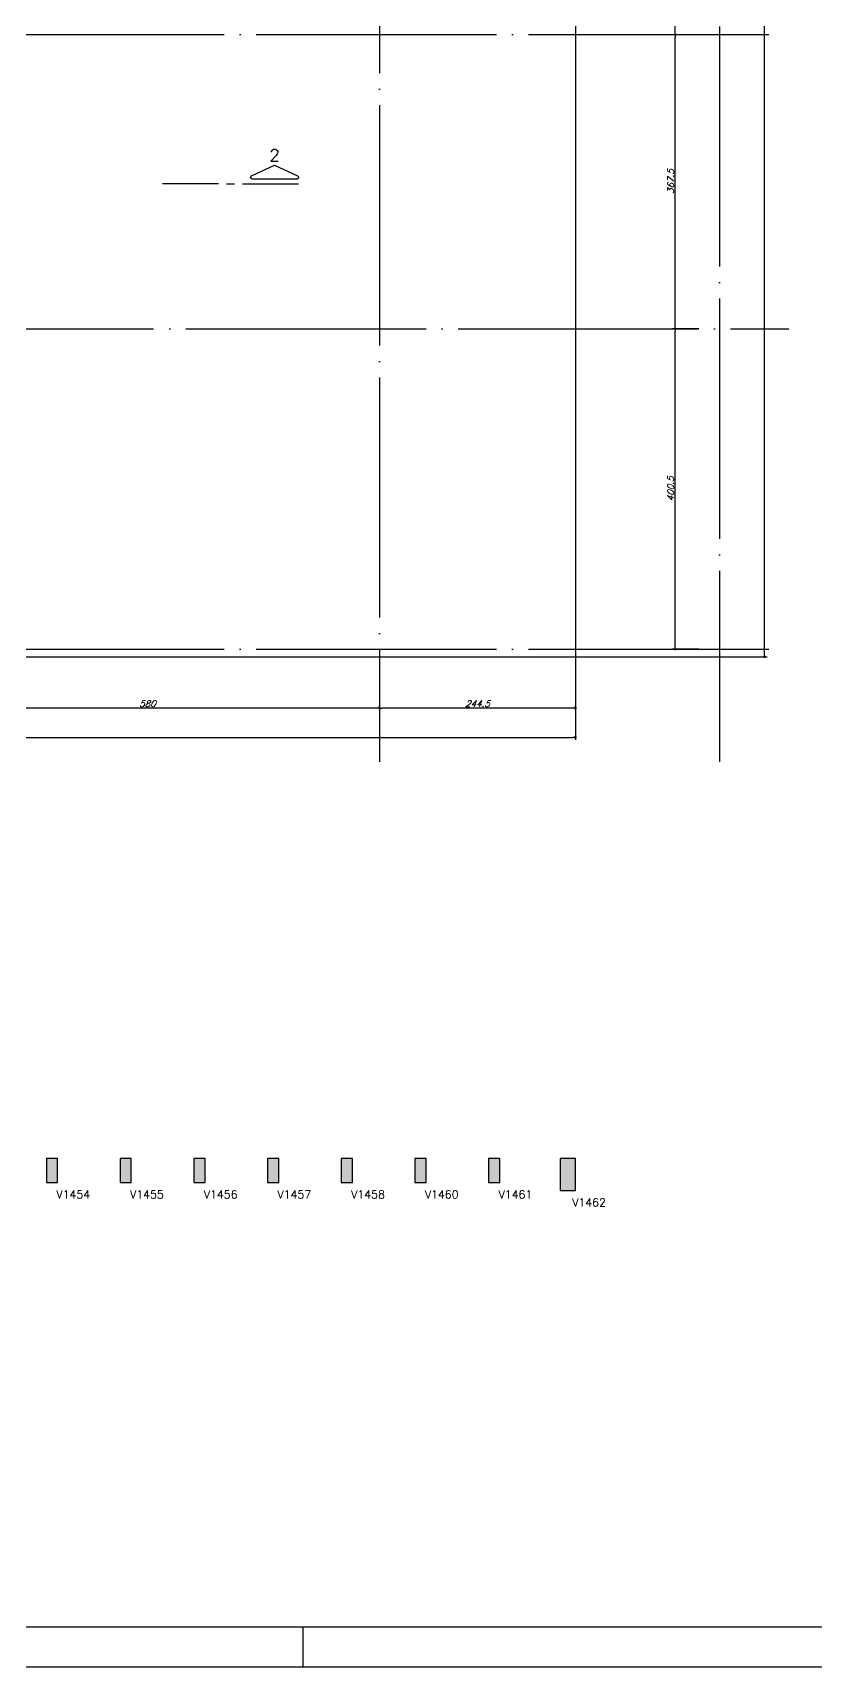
# Model space of a CAD drawing. Header units: millimetres. Extents: x -2290 to 5505, y -2157 to 2343.
# Drawn here: x 2392 to 3369, y -2157 to -115 of the extents above; entities that cross this region are included whole.
import ezdxf
from ezdxf.enums import TextEntityAlignment as Align

# ---------------------------------------------------------------- set-up
doc = ezdxf.new("R2010")
doc.units = ezdxf.units.MM
doc.header["$LTSCALE"] = 50
doc.linetypes.add('EIXO', pattern=[6.8, 6, -0.4, 0, -0.4])
for name, color, linetype in [('F-CORTE', 4, 'Continuous'), ('F-CORTE-INDICAÇÃO', 4, 'Continuous'), ('F-COTAS', 106, 'Continuous'), ('F-EIXO', 12, 'EIXO'), ('F-MARGEM', 1, 'Continuous'), ('F-SOLIDO-CORTE', 71, 'Continuous'), ('F-TEXTO', 6, 'Continuous'), ('F-TEXTO-YELLOW', 2, 'Continuous')]:
    doc.layers.add(name, color=color, linetype=linetype)
doc.styles.add('CP-TEXT-INCL', font='simplex.shx', dxfattribs={"oblique": 20})
doc.styles.add('MCP', font='simplex.shx')
doc.styles.add('ROMANS', font='simplex.shx')
doc.dimstyles.new('CP-COTAS-50', dxfattribs={"dimscale": 0.64, "dimtxt": 12.5, "dimasz": 5, "dimexe": 5, "dimexo": 5, "dimgap": 2.5, "dimtad": 1, "dimdec": 1, "dimdsep": 46, "dimtxsty": 'CP-TEXT-INCL', "dimblk1": 'DOT', "dimblk2": 'DOT', "dimsah": 1, "dimcen": 9, "dimclrd": 256, "dimclre": 256, "dimclrt": 256, "dimadec": 0, "dimazin": 0, "dimtfac": 1, "dimtdec": 1, "dimtmove": 2, "dimatfit": 3, "dimldrblk": 'DOT', "dimfxl": 0, "dimtolj": 1, "dimarcsym": 0})

# ---------------------------------------------------------------- blocks, each defined once
blk = doc.blocks.new('*U68')
at = {"layer": 'F-CORTE-INDICAÇÃO'}
for p, q in [((70, 0), (0, 0)), ((80, 0), (90, 0)), ((100, 0), (170, 0))]:
    blk.add_line(p, q, dxfattribs=at)
blk.add_lwpolyline([(112, 6, -0.802585), (111.2, 9.8), (140, 23.3), (168.8, 9.8, -0.802585), (168, 6)], format="xyb", close=True, dxfattribs=at)
at = {"layer": 'F-CORTE-INDICAÇÃO', "style": 'ROMANS'}
blk.add_attdef('CORTE', text='', height=15, dxfattribs=at).set_placement((140, 35.8), align=Align.MIDDLE_CENTER)
at = {"layer": 'F-CORTE-INDICAÇÃO', "color": 2, "style": 'ROMANS'}
blk.add_attdef('FOLHA', text='', height=12, dxfattribs=at).set_placement((140, -10), align=Align.MIDDLE_CENTER)
blk = doc.blocks.new('*U47')
at = {"layer": 'F-EIXO'}
blk.add_line((0, 0), (0, -2959.6), dxfattribs=at)
at = {"layer": 'F-TEXTO', "style": 'ROMANS'}
blk.add_attdef('EIXO', text='', height=17.5, rotation=360, dxfattribs=at).set_placement((0, 28.2), align=Align.MIDDLE_CENTER)
blk = doc.blocks.new('*U52')
at = {"layer": 'F-EIXO'}
blk.add_line((0, 0), (0, -2861.1), dxfattribs=at)
at = {"layer": 'F-TEXTO', "style": 'ROMANS'}
blk.add_attdef('EIXO', text='', height=17.5, rotation=360, dxfattribs=at).set_placement((0, 28.2), align=Align.MIDDLE_CENTER)
blk = doc.blocks.new('*U49')
at = {"layer": 'F-EIXO'}
blk.add_line((0, 0), (5174.4, 0), dxfattribs=at)
at = {"layer": 'F-TEXTO', "style": 'ROMANS'}
blk.add_attdef('EIXO', text='', height=17.5, dxfattribs=at).set_placement((-28.2, 0), align=Align.MIDDLE_CENTER)
blk = doc.blocks.new('*U39')
at = {"layer": 'F-EIXO'}
blk.add_line((0, 0), (5086.4, 0), dxfattribs=at)
at = {"layer": 'F-TEXTO', "style": 'ROMANS'}
blk.add_attdef('EIXO', text='', height=17.5, dxfattribs=at).set_placement((-28.2, 0), align=Align.MIDDLE_CENTER)
blk = doc.blocks.new('*U23')
at = {"layer": 'F-EIXO'}
blk.add_line((0, 0), (5086.4, 0), dxfattribs=at)
at = {"layer": 'F-TEXTO', "style": 'ROMANS'}
blk.add_attdef('EIXO', text='', height=17.5, dxfattribs=at).set_placement((-28.2, 0), align=Align.MIDDLE_CENTER)
blk = doc.blocks.new('A0-2L_900')
at = {"layer": 'F-MARGEM', "color": 2}
blk.add_line((100.4, 1), (100.4, 0), dxfattribs=at)
blk.add_lwpolyline([(155.9, 0), (0, 0), (0, 90), (155.9, 90)], close=True, dxfattribs=at)
at = {"layer": 'F-MARGEM', "color": 7}
blk.add_lwpolyline([(2.5, 89), (154.9, 89), (154.9, 1), (2.5, 1)], close=True, dxfattribs=at)
blk = doc.blocks.new('_DOT')
at = {"color": 0, "linetype": 'ByBlock'}
blk.add_line((-0.5, 0), (-1, 0), dxfattribs=at)
at = {"color": 0, "linetype": 'ByBlock', "const_width": 0.5}
blk.add_lwpolyline([(-0.25, 0, 1), (0.25, 0, 1)], format="xyb", close=True, dxfattribs=at)
blk = doc.blocks.new('*D243')
at = {"layer": 'DEFPOINTS', "color": 0, "transparency": 16777216}
for p in [(3070, -24), (-1389, -579), (3070, -995.2)]:
    blk.add_point(p, dxfattribs=at)
at = {"layer": 'F-COTAS', "lineweight": -2, "transparency": 16777216}
for p, q in [((3070, -27.2), (3070, -998.4)), ((-1389, -582.2), (-1389, -998.4)), ((-1385.8, -995.2), (3066.8, -995.2))]:
    blk.add_line(p, q, dxfattribs=at)
at = {"layer": 'F-COTAS', "lineweight": -2, "transparency": 16777216, "xscale": 3.2, "yscale": 3.2, "zscale": 3.2, "rotation": 180}
blk.add_blockref('_DOT', (-1389, -995.2), dxfattribs=at)
at = {"layer": 'F-COTAS', "lineweight": -2, "transparency": 16777216, "xscale": 3.2, "yscale": 3.2, "zscale": 3.2}
blk.add_blockref('_DOT', (3070, -995.2), dxfattribs=at)
at = {"layer": 'F-COTAS', "transparency": 16777216, "insert": (840.5, -989.6), "char_height": 8, "attachment_point": 5, "style": 'CP-TEXT-INCL'}
blk.add_mtext('\\A1;4459', dxfattribs=at)
blk = doc.blocks.new('*D244')
at = {"layer": 'DEFPOINTS', "color": 0, "transparency": 16777216}
for p in [(2825.5, -958.7), (2825.5, -960.6), (3070, -960.6)]:
    blk.add_point(p, dxfattribs=at)
at = {"layer": 'F-COTAS', "lineweight": -2, "transparency": 16777216}
for p, q in [((2825.5, -957.4), (2825.5, -955.5)), ((3066.8, -958.7), (2828.7, -958.7)), ((3070, -957.4), (3070, -955.5))]:
    blk.add_line(p, q, dxfattribs=at)
at = {"layer": 'F-COTAS', "lineweight": -2, "transparency": 16777216, "xscale": 3.2, "yscale": 3.2, "zscale": 3.2, "rotation": 180}
blk.add_blockref('_DOT', (2825.5, -958.7), dxfattribs=at)
at = {"layer": 'F-COTAS', "lineweight": -2, "transparency": 16777216, "xscale": 3.2, "yscale": 3.2, "zscale": 3.2}
blk.add_blockref('_DOT', (3070, -958.7), dxfattribs=at)
at = {"layer": 'F-COTAS', "transparency": 16777216, "insert": (2947.7, -953.1), "char_height": 8, "attachment_point": 5, "style": 'CP-TEXT-INCL'}
blk.add_mtext('\\A1;244.5', dxfattribs=at)
blk = doc.blocks.new('*D245')
at = {"layer": 'DEFPOINTS', "color": 0, "transparency": 16777216}
for p in [(2245.5, -958.7), (2245.5, -958.7), (2825.5, -960.6)]:
    blk.add_point(p, dxfattribs=at)
at = {"layer": 'F-COTAS', "lineweight": -2, "transparency": 16777216}
for p, q in [((2822.3, -958.7), (2248.7, -958.7)), ((2825.5, -957.4), (2825.5, -955.5))]:
    blk.add_line(p, q, dxfattribs=at)
at = {"layer": 'F-COTAS', "lineweight": -2, "transparency": 16777216, "xscale": 3.2, "yscale": 3.2, "zscale": 3.2, "rotation": 180}
blk.add_blockref('_DOT', (2245.5, -958.7), dxfattribs=at)
at = {"layer": 'F-COTAS', "lineweight": -2, "transparency": 16777216, "xscale": 3.2, "yscale": 3.2, "zscale": 3.2}
blk.add_blockref('_DOT', (2825.5, -958.7), dxfattribs=at)
at = {"layer": 'F-COTAS', "transparency": 16777216, "insert": (2535.5, -953.1), "char_height": 8, "attachment_point": 5, "style": 'CP-TEXT-INCL'}
blk.add_mtext('\\A1;580', dxfattribs=at)
blk = doc.blocks.new('*D263')
at = {"layer": 'DEFPOINTS', "color": 0, "transparency": 16777216}
for p in [(2796, 1664.5), (3306.2, 1664.5), (2255, -894.5)]:
    blk.add_point(p, dxfattribs=at)
at = {"layer": 'F-COTAS', "lineweight": -2, "transparency": 16777216}
for p, q in [((2799.2, 1664.5), (3309.4, 1664.5)), ((3306.2, -891.3), (3306.2, 1661.3)), ((2258.2, -894.5), (3309.4, -894.5))]:
    blk.add_line(p, q, dxfattribs=at)
at = {"layer": 'F-COTAS', "lineweight": -2, "transparency": 16777216, "xscale": 3.2, "yscale": 3.2, "zscale": 3.2}
for p, rotation in [((3306.2, 1664.5), 90), ((3306.2, -894.5), 270)]:
    blk.add_blockref('_DOT', p, dxfattribs=dict(at, rotation=rotation))
at = {"layer": 'F-COTAS', "transparency": 16777216, "insert": (3300.6, 385), "char_height": 8, "attachment_point": 5, "rotation": 90, "style": 'CP-TEXT-INCL'}
blk.add_mtext('\\A1;2559', dxfattribs=at)
blk = doc.blocks.new('*D264')
at = {"layer": 'DEFPOINTS', "color": 0, "transparency": 16777216}
for p in [(3194.6, -484.5), (3227.4, -484.5), (3227.4, -885)]:
    blk.add_point(p, dxfattribs=at)
at = {"layer": 'F-COTAS', "lineweight": -2, "transparency": 16777216}
for p, q in [((3224.2, -484.5), (3191.4, -484.5)), ((3194.6, -881.8), (3194.6, -487.7)), ((3224.2, -885), (3191.4, -885))]:
    blk.add_line(p, q, dxfattribs=at)
at = {"layer": 'F-COTAS', "lineweight": -2, "transparency": 16777216, "xscale": 3.2, "yscale": 3.2, "zscale": 3.2}
for p, rotation in [((3194.6, -484.5), 90), ((3194.6, -885), 270)]:
    blk.add_blockref('_DOT', p, dxfattribs=dict(at, rotation=rotation))
at = {"layer": 'F-COTAS', "transparency": 16777216, "insert": (3189, -684.8), "char_height": 8, "attachment_point": 5, "rotation": 90, "style": 'CP-TEXT-INCL'}
blk.add_mtext('\\A1;400.5', dxfattribs=at)
blk = doc.blocks.new('*D265')
at = {"layer": 'DEFPOINTS', "color": 0, "transparency": 16777216}
for p in [(3194.6, -117), (3194.6, -117), (3227.4, -484.5)]:
    blk.add_point(p, dxfattribs=at)
at = {"layer": 'F-COTAS', "lineweight": -2, "transparency": 16777216}
for p, q in [((3194.6, -481.3), (3194.6, -120.2)), ((3224.2, -484.5), (3191.4, -484.5))]:
    blk.add_line(p, q, dxfattribs=at)
at = {"layer": 'F-COTAS', "lineweight": -2, "transparency": 16777216, "xscale": 3.2, "yscale": 3.2, "zscale": 3.2}
for p, rotation in [((3194.6, -117), 90), ((3194.6, -484.5), 270)]:
    blk.add_blockref('_DOT', p, dxfattribs=dict(at, rotation=rotation))
at = {"layer": 'F-COTAS', "transparency": 16777216, "insert": (3189, -300.8), "char_height": 8, "attachment_point": 5, "rotation": 90, "style": 'CP-TEXT-INCL'}
blk.add_mtext('\\A1;367.5', dxfattribs=at)
blk = doc.blocks.new('*D266')
at = {"layer": 'DEFPOINTS', "color": 0, "transparency": 16777216}
for p in [(3194.639755, -15), (3194.639755, -15), (3194.639755, -117)]:
    blk.add_point(p, dxfattribs=at)
at = {"layer": 'F-COTAS', "lineweight": -2, "transparency": 16777216}
blk.add_line((3194.639755, -113.8), (3194.639755, -18.2), dxfattribs=at)
at = {"layer": 'F-COTAS', "lineweight": -2, "transparency": 16777216, "xscale": 3.2, "yscale": 3.2, "zscale": 3.2}
for p, rotation in [((3194.639755, -15), 90), ((3194.639755, -117), 270)]:
    blk.add_blockref('_DOT', p, dxfattribs=dict(at, rotation=rotation))
at = {"layer": 'F-COTAS', "transparency": 16777216, "insert": (3189.039755, -66), "char_height": 8, "attachment_point": 5, "rotation": 90, "style": 'CP-TEXT-INCL'}
blk.add_mtext('\\A1;102', dxfattribs=at)

msp = doc.modelspace()

# ---------------------------------------------------------------- hatches: boundary and pattern name
at = {"layer": 'F-SOLIDO-CORTE', "linetype": 'Continuous'}
for points in [[(2412.311, -1521.643), (2409.536, -1521.643), (2409.536, -1544.092), (2409.536, -1545.696), (2409.536, -1551.643), (2412.311, -1551.643), (2422.787, -1551.643), (2423.536, -1551.643), (2423.536, -1529.195), (2423.536, -1527.591), (2423.536, -1521.643), (2413.06, -1521.643)], [(2504.276, -1521.643), (2501.5, -1521.643), (2501.5, -1544.092), (2501.5, -1545.696), (2501.5, -1551.643), (2504.276, -1551.643), (2514.752, -1551.643), (2515.5, -1551.643), (2515.5, -1529.195), (2515.5, -1527.591), (2515.5, -1521.643), (2505.024, -1521.643)], [(2596.311, -1521.643), (2593.536, -1521.643), (2593.536, -1544.092), (2593.536, -1545.696), (2593.536, -1551.643), (2596.311, -1551.643), (2606.787, -1551.643), (2607.536, -1551.643), (2607.536, -1529.195), (2607.536, -1527.591), (2607.536, -1521.643), (2597.06, -1521.643)], [(2688.311, -1521.643), (2685.536, -1521.643), (2685.536, -1544.092), (2685.536, -1545.696), (2685.536, -1551.643), (2688.311, -1551.643), (2698.787, -1551.643), (2699.536, -1551.643), (2699.536, -1529.195), (2699.536, -1527.591), (2699.536, -1521.643), (2689.06, -1521.643)], [(2780.311, -1521.643), (2777.536, -1521.643), (2777.536, -1544.092), (2777.536, -1545.696), (2777.536, -1551.643), (2780.311, -1551.643), (2790.787, -1551.643), (2791.536, -1551.643), (2791.536, -1529.195), (2791.536, -1527.591), (2791.536, -1521.643), (2781.06, -1521.643)], [(2872.311, -1521.643), (2869.536, -1521.643), (2869.536, -1544.092), (2869.536, -1545.696), (2869.536, -1551.643), (2872.311, -1551.643), (2882.787, -1551.643), (2883.536, -1551.643), (2883.536, -1529.195), (2883.536, -1527.591), (2883.536, -1521.643), (2873.06, -1521.643)], [(2964.311, -1521.643), (2961.536, -1521.643), (2961.536, -1544.092), (2961.536, -1545.696), (2961.536, -1551.643), (2964.311, -1551.643), (2974.787, -1551.643), (2975.536, -1551.643), (2975.536, -1529.195), (2975.536, -1527.591), (2975.536, -1521.643), (2965.06, -1521.643)], [(3054.767, -1521.643), (3051, -1521.643), (3051, -1551.575), (3051, -1553.713), (3051, -1561.643), (3054.767, -1561.643), (3068.984, -1561.643), (3070, -1561.643), (3070, -1531.712), (3070, -1529.574), (3070, -1521.643), (3055.782, -1521.643)]]:
    msp.add_hatch(color=256, dxfattribs=at).paths.add_polyline_path(points, flags=16)

# ---------------------------------------------------------------- linework, layer by layer
at = {"layer": 'F-CORTE', "linetype": 'Continuous'}
for p, q in [((2412.311, -1521.643), (2409.536, -1521.643)), ((2409.536, -1521.643), (2409.536, -1544.092)), ((2423.536, -1521.643), (2412.311, -1521.643)), ((2423.536, -1527.591), (2423.536, -1521.643)), ((2423.536, -1529.195), (2423.536, -1527.591)), ((2423.536, -1551.643), (2423.536, -1529.195)), ((2504.276, -1521.643), (2501.5, -1521.643)), ((2501.5, -1521.643), (2501.5, -1544.092)), ((2515.5, -1521.643), (2504.276, -1521.643)), ((2515.5, -1527.591), (2515.5, -1521.643)), ((2515.5, -1529.195), (2515.5, -1527.591)), ((2515.5, -1551.643), (2515.5, -1529.195)), ((2596.311, -1521.643), (2593.536, -1521.643)), ((2593.536, -1521.643), (2593.536, -1544.092)), ((2607.536, -1521.643), (2596.311, -1521.643)), ((2607.536, -1527.591), (2607.536, -1521.643)), ((2607.536, -1529.195), (2607.536, -1527.591)), ((2607.536, -1551.643), (2607.536, -1529.195)), ((2688.311, -1521.643), (2685.536, -1521.643)), ((2685.536, -1521.643), (2685.536, -1544.092)), ((2699.536, -1521.643), (2688.311, -1521.643)), ((2699.536, -1527.591), (2699.536, -1521.643)), ((2699.536, -1529.195), (2699.536, -1527.591)), ((2699.536, -1551.643), (2699.536, -1529.195)), ((2780.311, -1521.643), (2777.536, -1521.643)), ((2777.536, -1521.643), (2777.536, -1544.092)), ((2791.536, -1521.643), (2780.311, -1521.643)), ((2791.536, -1527.591), (2791.536, -1521.643)), ((2791.536, -1529.195), (2791.536, -1527.591)), ((2791.536, -1551.643), (2791.536, -1529.195)), ((2872.311, -1521.643), (2869.536, -1521.643)), ((2869.536, -1521.643), (2869.536, -1544.092)), ((2883.536, -1521.643), (2872.311, -1521.643)), ((2883.536, -1527.591), (2883.536, -1521.643)), ((2883.536, -1529.195), (2883.536, -1527.591)), ((2883.536, -1551.643), (2883.536, -1529.195)), ((2964.311, -1521.643), (2961.536, -1521.643)), ((2961.536, -1521.643), (2961.536, -1544.092)), ((2975.536, -1521.643), (2964.311, -1521.643)), ((2975.536, -1527.591), (2975.536, -1521.643)), ((2975.536, -1529.195), (2975.536, -1527.591)), ((2975.536, -1551.643), (2975.536, -1529.195)), ((3054.767, -1521.643), (3051, -1521.643)), ((3051, -1521.643), (3051, -1551.575)), ((3070, -1521.643), (3054.767, -1521.643)), ((3070, -1529.574), (3070, -1521.643)), ((3070, -1531.712), (3070, -1529.574)), ((3070, -1561.643), (3070, -1531.712)), ((2409.536, -1544.092), (2409.536, -1545.696)), ((2409.536, -1545.696), (2409.536, -1551.643)), ((2409.536, -1551.643), (2412.311, -1551.643)), ((2412.311, -1551.643), (2422.787, -1551.643)), ((2422.787, -1551.643), (2423.536, -1551.643)), ((2501.5, -1544.092), (2501.5, -1545.696)), ((2501.5, -1545.696), (2501.5, -1551.643)), ((2501.5, -1551.643), (2504.276, -1551.643)), ((2504.276, -1551.643), (2514.752, -1551.643)), ((2514.752, -1551.643), (2515.5, -1551.643)), ((2593.536, -1544.092), (2593.536, -1545.696)), ((2593.536, -1545.696), (2593.536, -1551.643)), ((2593.536, -1551.643), (2596.311, -1551.643)), ((2596.311, -1551.643), (2606.787, -1551.643)), ((2606.787, -1551.643), (2607.536, -1551.643)), ((2685.536, -1544.092), (2685.536, -1545.696)), ((2685.536, -1545.696), (2685.536, -1551.643)), ((2685.536, -1551.643), (2688.311, -1551.643)), ((2688.311, -1551.643), (2698.787, -1551.643)), ((2698.787, -1551.643), (2699.536, -1551.643)), ((2777.536, -1544.092), (2777.536, -1545.696)), ((2777.536, -1545.696), (2777.536, -1551.643)), ((2777.536, -1551.643), (2780.311, -1551.643)), ((2780.311, -1551.643), (2790.787, -1551.643)), ((2790.787, -1551.643), (2791.536, -1551.643)), ((2869.536, -1544.092), (2869.536, -1545.696)), ((2869.536, -1545.696), (2869.536, -1551.643)), ((2869.536, -1551.643), (2872.311, -1551.643)), ((2872.311, -1551.643), (2882.787, -1551.643)), ((2882.787, -1551.643), (2883.536, -1551.643)), ((2961.536, -1544.092), (2961.536, -1545.696)), ((2961.536, -1545.696), (2961.536, -1551.643)), ((2961.536, -1551.643), (2964.311, -1551.643)), ((2964.311, -1551.643), (2974.787, -1551.643)), ((2974.787, -1551.643), (2975.536, -1551.643)), ((3051, -1551.575), (3051, -1553.713)), ((3051, -1553.713), (3051, -1561.643)), ((3051, -1561.643), (3054.767, -1561.643)), ((3054.767, -1561.643), (3068.984, -1561.643)), ((3068.984, -1561.643), (3070, -1561.643))]:
    msp.add_line(p, q, dxfattribs=at)
at = {"layer": 'F-SOLIDO-CORTE', "linetype": 'Continuous'}
for p, q in [((2412.311, -1521.643), (2409.536, -1521.643)), ((2409.536, -1521.643), (2409.536, -1544.092)), ((2413.06, -1521.643), (2412.311, -1521.643)), ((2423.536, -1521.643), (2413.06, -1521.643)), ((2423.536, -1527.591), (2423.536, -1521.643)), ((2423.536, -1529.195), (2423.536, -1527.591)), ((2423.536, -1551.643), (2423.536, -1529.195)), ((2504.276, -1521.643), (2501.5, -1521.643)), ((2501.5, -1521.643), (2501.5, -1544.092)), ((2505.024, -1521.643), (2504.276, -1521.643)), ((2515.5, -1521.643), (2505.024, -1521.643)), ((2515.5, -1527.591), (2515.5, -1521.643)), ((2515.5, -1529.195), (2515.5, -1527.591)), ((2515.5, -1551.643), (2515.5, -1529.195)), ((2596.311, -1521.643), (2593.536, -1521.643)), ((2593.536, -1521.643), (2593.536, -1544.092)), ((2597.06, -1521.643), (2596.311, -1521.643)), ((2607.536, -1521.643), (2597.06, -1521.643)), ((2607.536, -1527.591), (2607.536, -1521.643)), ((2607.536, -1529.195), (2607.536, -1527.591)), ((2607.536, -1551.643), (2607.536, -1529.195)), ((2688.311, -1521.643), (2685.536, -1521.643)), ((2685.536, -1521.643), (2685.536, -1544.092)), ((2689.06, -1521.643), (2688.311, -1521.643)), ((2699.536, -1521.643), (2689.06, -1521.643)), ((2699.536, -1527.591), (2699.536, -1521.643)), ((2699.536, -1529.195), (2699.536, -1527.591)), ((2699.536, -1551.643), (2699.536, -1529.195)), ((2780.311, -1521.643), (2777.536, -1521.643)), ((2777.536, -1521.643), (2777.536, -1544.092)), ((2781.06, -1521.643), (2780.311, -1521.643)), ((2791.536, -1521.643), (2781.06, -1521.643)), ((2791.536, -1527.591), (2791.536, -1521.643)), ((2791.536, -1529.195), (2791.536, -1527.591)), ((2791.536, -1551.643), (2791.536, -1529.195)), ((2872.311, -1521.643), (2869.536, -1521.643)), ((2869.536, -1521.643), (2869.536, -1544.092)), ((2873.06, -1521.643), (2872.311, -1521.643)), ((2883.536, -1521.643), (2873.06, -1521.643)), ((2883.536, -1527.591), (2883.536, -1521.643)), ((2883.536, -1529.195), (2883.536, -1527.591)), ((2883.536, -1551.643), (2883.536, -1529.195)), ((2964.311, -1521.643), (2961.536, -1521.643)), ((2961.536, -1521.643), (2961.536, -1544.092)), ((2965.06, -1521.643), (2964.311, -1521.643)), ((2975.536, -1521.643), (2965.06, -1521.643)), ((2975.536, -1527.591), (2975.536, -1521.643)), ((2975.536, -1529.195), (2975.536, -1527.591)), ((2975.536, -1551.643), (2975.536, -1529.195)), ((3054.767, -1521.643), (3051, -1521.643)), ((3051, -1521.643), (3051, -1551.575)), ((3055.783, -1521.643), (3054.767, -1521.643)), ((3070, -1521.643), (3055.783, -1521.643)), ((3070, -1529.574), (3070, -1521.643)), ((3070, -1531.712), (3070, -1529.574)), ((3070, -1561.643), (3070, -1531.712)), ((2409.536, -1544.092), (2409.536, -1545.696)), ((2409.536, -1545.696), (2409.536, -1551.643)), ((2409.536, -1551.643), (2412.311, -1551.643)), ((2412.311, -1551.643), (2422.787, -1551.643)), ((2422.787, -1551.643), (2423.536, -1551.643)), ((2501.5, -1544.092), (2501.5, -1545.696)), ((2501.5, -1545.696), (2501.5, -1551.643)), ((2501.5, -1551.643), (2504.276, -1551.643)), ((2504.276, -1551.643), (2514.752, -1551.643)), ((2514.752, -1551.643), (2515.5, -1551.643)), ((2593.536, -1544.092), (2593.536, -1545.696)), ((2593.536, -1545.696), (2593.536, -1551.643)), ((2593.536, -1551.643), (2596.311, -1551.643)), ((2596.311, -1551.643), (2606.787, -1551.643)), ((2606.787, -1551.643), (2607.536, -1551.643)), ((2685.536, -1544.092), (2685.536, -1545.696)), ((2685.536, -1545.696), (2685.536, -1551.643)), ((2685.536, -1551.643), (2688.311, -1551.643)), ((2688.311, -1551.643), (2698.787, -1551.643)), ((2698.787, -1551.643), (2699.536, -1551.643)), ((2777.536, -1544.092), (2777.536, -1545.696)), ((2777.536, -1545.696), (2777.536, -1551.643)), ((2777.536, -1551.643), (2780.311, -1551.643)), ((2780.311, -1551.643), (2790.787, -1551.643)), ((2790.787, -1551.643), (2791.536, -1551.643)), ((2869.536, -1544.092), (2869.536, -1545.696)), ((2869.536, -1545.696), (2869.536, -1551.643)), ((2869.536, -1551.643), (2872.311, -1551.643)), ((2872.311, -1551.643), (2882.787, -1551.643)), ((2882.787, -1551.643), (2883.536, -1551.643)), ((2961.536, -1544.092), (2961.536, -1545.696)), ((2961.536, -1545.696), (2961.536, -1551.643)), ((2961.536, -1551.643), (2964.311, -1551.643)), ((2964.311, -1551.643), (2974.787, -1551.643)), ((2974.787, -1551.643), (2975.536, -1551.643)), ((3051, -1551.575), (3051, -1553.713)), ((3051, -1553.713), (3051, -1561.643)), ((3051, -1561.643), (3054.767, -1561.643)), ((3054.767, -1561.643), (3068.984, -1561.643)), ((3068.984, -1561.643), (3070, -1561.643))]:
    msp.add_line(p, q, dxfattribs=at)

# ---------------------------------------------------------------- block references
at = {"layer": 'F-CORTE-INDICAÇÃO', "linetype": 'Continuous'}
ref = msp.add_blockref('*U68', (2554.4, -303.407), dxfattribs=at)
ref.add_attrib('CORTE', '2', dxfattribs={"height": 15, "style": 'ROMANS'}).set_placement((2694.4, -267.644), align=Align.MIDDLE_CENTER)
at = {"layer": 'F-EIXO', "linetype": 'Continuous'}
for name, p in [('*U47', (3250, 1933.768)), ('*U52', (2825.5, 1835.283)), ('*U39', (-1749.828, -117)), ('*U49', (-1837.782, -484.5)), ('*U23', (-1749.828, -885))]:
    msp.add_blockref(name, p, dxfattribs=at)
at = {"layer": 'F-MARGEM', "xscale": 50, "yscale": 50, "zscale": 50}
msp.add_blockref('A0-2L_900', (-2290.233, -2157.396), dxfattribs=at)

# ---------------------------------------------------------------- texts
at = {"layer": 'F-TEXTO-YELLOW', "linetype": 'Continuous', "style": 'MCP'}
for s, p in [('V1454', (2422.091, -1571.421)), ('V1455', (2514.056, -1571.421)), ('V1456', (2606.091, -1571.421)), ('V1457', (2698.091, -1571.421)), ('V1458', (2790.091, -1571.421)), ('V1460', (2882.091, -1571.421)), ('V1461', (2974.091, -1571.421)), ('V1462', (3066.056, -1581.421))]:
    msp.add_text(s, height=10, dxfattribs=at).set_placement(p)

# ---------------------------------------------------------------- dimensions: what is measured, and where the dimension line sits
at = {"layer": 'F-COTAS'}
for base, p1, p2, picture, middle in [((3306.182, 1664.5), (2255, -894.5), (2796, 1664.5), '*D263', (3300.582, 385)), ((3194.64, -15), (3194.64, -117), (3194.64, -15), '*D266', (3189.04, -66)), ((3194.64, -117), (3227.363, -484.5), (3194.64, -117), '*D265', (3189.04, -300.75)), ((3194.64, -484.5), (3227.363, -885), (3227.363, -484.5), '*D264', (3189.04, -684.75))]:
    dim = msp.add_linear_dim(base=base, p1=p1, p2=p2, angle=90, dimstyle='CP-COTAS-50', override={"dimfxl": 7.5}, dxfattribs=at)
    dim.commit()
    dim.dimension.update_dxf_attribs({"geometry": picture, "text_midpoint": middle})
for base, p1, p2, picture, middle in [((3070, -995.178), (-1389, -579), (3070, -24), '*D243', (840.5, -989.578)), ((2245.5, -958.673), (2825.5, -960.615), (2245.5, -958.673), '*D245', (2535.5, -953.073)), ((2825.5, -958.673), (3070, -960.615), (2825.5, -960.615), '*D244', (2947.75, -953.073))]:
    dim = msp.add_linear_dim(base=base, p1=p1, p2=p2, dimstyle='CP-COTAS-50', override={"dimfxl": 7.5}, dxfattribs=at)
    dim.commit()
    dim.dimension.update_dxf_attribs({"geometry": picture, "text_midpoint": middle})

doc.saveas('drawing.dxf')
